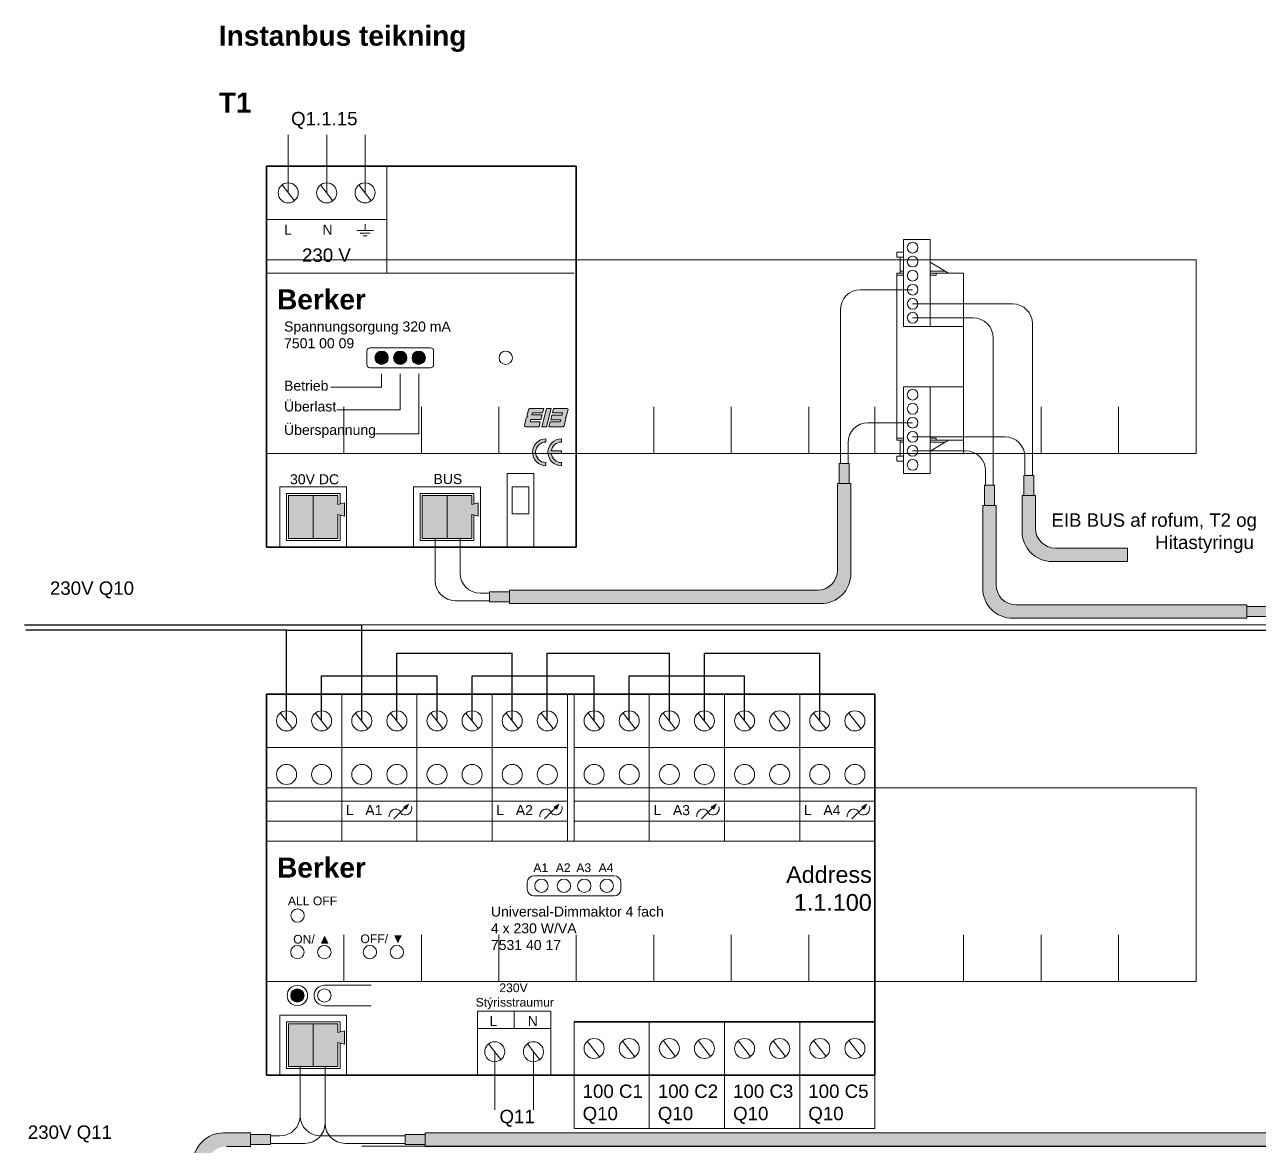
# Model space of a CAD drawing. Header units: millimetres. Extents: x 122681 to 489967, y 7796 to 82317.
# Drawn here: x 245151 to 246246, y 46753 to 47748 of the extents above; entities that cross this region are included whole.
import ezdxf

# ---------------------------------------------------------------- set-up
doc = ezdxf.new("R2010")
doc.units = ezdxf.units.MM
doc.linetypes.add('DASHED', pattern=[19.05, 12.7, -6.35])
for name, color, linetype, lineweight in [('R-635 Töfluteikning', 7, 'Continuous', 15), ('R-635 Töfluteikning dinskinna', 32, 'Continuous', 15), ('R-635 Töfluteikning þunt', 251, 'Continuous', 20), ('R-635 Töfluteikning þykkt', 7, 'Continuous', 35), ('Skygging (Hatch)', 254, 'DASHED', 20), ('Texti', 3, 'Continuous', 20)]:
    doc.layers.add(name, color=color, linetype=linetype, lineweight=lineweight)
doc.layers.add('TAKN', color=7, linetype='Continuous')
doc.styles.get("Standard").update_dxf_attribs({"font": 'arial.ttf'})

# ---------------------------------------------------------------- blocks, each defined once
blk = doc.blocks.new('Dinskinna')
at = {"layer": 'R-635 Töfluteikning dinskinna'}
for p, q in [((122058.8, 80229.08), (121919.8, 80229.08)), ((121919.8, 80200.08), (121919.8, 80229.08)), ((122058.8, 80200.08), (122058.8, 80229.08)), ((121931.38, 80200.08), (121931.38, 80207.08)), ((121942.97, 80200.08), (121942.97, 80207.08)), ((121954.55, 80200.08), (121954.55, 80207.08)), ((121966.13, 80200.08), (121966.13, 80207.08)), ((121977.72, 80200.08), (121977.72, 80207.08)), ((121989.3, 80200.08), (121989.3, 80207.08)), ((122000.88, 80200.08), (122000.88, 80207.08)), ((122010.79, 80200.08), (122010.79, 80207.08)), ((122024.05, 80200.08), (122024.05, 80207.08)), ((122035.63, 80200.08), (122035.63, 80207.08)), ((122047.22, 80200.08), (122047.22, 80207.08)), ((121919.8, 80200.08), (122058.8, 80200.08))]:
    blk.add_line(p, q, dxfattribs=at)
for p in [(122024.05, 80200.08), (122035.63, 80200.08), (122047.22, 80200.08)]:
    blk.add_point(p, dxfattribs=at)

msp = doc.modelspace()

# ---------------------------------------------------------------- hatches: boundary and pattern name
at = {"layer": 'R-635 Töfluteikning'}
h = msp.add_hatch(color=4, dxfattribs=at)
h.dxf.hatch_style = 1
h.paths.add_polyline_path([(245473.4, 47452.7, 1), (245461.5, 47452.7, 1)])
h = msp.add_hatch(color=2, dxfattribs=at)
h.dxf.hatch_style = 1
h.paths.add_polyline_path([(245489.8, 47452.7, 1), (245477.9, 47452.7, 1)])
h = msp.add_hatch(color=1, dxfattribs=at)
h.dxf.hatch_style = 1
h.paths.add_polyline_path([(245506.2, 47452.7, 1), (245494.4, 47452.7, 1)])
h = msp.add_hatch(color=5, dxfattribs=at)
h.dxf.hatch_style = 1
h.paths.add_polyline_path([(245598.8, 47407.8, 0.34333), (245597.6, 47406.9), (245596.3, 47401.8, 0.40171), (245597.1, 47400.3, 0.383599), (245595.7, 47399.3), (245594.1, 47393, 0.488838), (245595.3, 47391.6), (245607, 47391.6), (245608, 47395.8), (245599, 47395.8), (245599.6, 47397.9), (245608.6, 47397.9), (245609.6, 47402), (245600.6, 47402), (245601.1, 47403.9), (245610.1, 47403.9), (245611.1, 47407.8)])
h.paths.add_polyline_path([(245609.4, 47391.6), (245613.5, 47391.6), (245617.6, 47407.8), (245613.5, 47407.8)])
h.paths.add_polyline_path([(245619.8, 47407.8), (245618.8, 47403.8), (245627.8, 47403.8), (245627.3, 47401.9), (245618.4, 47401.9), (245617.3, 47397.8), (245626.3, 47397.8), (245625.8, 47395.8), (245616.7, 47395.8), (245615.7, 47391.6), (245628, 47391.6, 0.34333), (245629.1, 47392.4), (245630.7, 47398.7, 0.350949), (245630.1, 47400), (245630.2, 47400.1, 0.34333), (245631.3, 47401), (245632.6, 47406.3, 0.488838), (245631.5, 47407.8)])
h = msp.add_hatch(color=256, dxfattribs=at)
h.dxf.hatch_style = 1
h.paths.add_polyline_path([(245613, 47380.8, 1), (245613, 47357.1), (245613, 47359.9, -1), (245613, 47378)])
h.paths.add_polyline_path([(245626.8, 47380.8, 1), (245626.8, 47357.1), (245626.8, 47359.9, -0.374508), (245617.8, 47367.7), (245626.8, 47367.7), (245626.8, 47370.2), (245617.8, 47370.2, -0.374508), (245626.8, 47378)])
h = msp.add_hatch(color=3, dxfattribs=at)
h.dxf.hatch_style = 1
h.paths.add_polyline_path([(245883.5, 47261.3), (245883.5, 47341.1), (245877.6, 47341.1), (245871.6, 47341.1), (245871.6, 47264.3, -0.414214), (245853.8, 47246.5), (245580.9, 47246.5), (245580.9, 47240.6), (245580.9, 47234.6), (245856.8, 47234.6, 0.414214)])
h.paths.add_polyline_path([(246012.2, 47251.3), (246012.2, 47321.8), (246006.3, 47321.8), (246000.3, 47321.8), (246000.3, 47248.3, 0.414214), (246027, 47221.6), (246234.6, 47221.6), (246234.6, 47227.6), (246234.6, 47233.5), (246030, 47233.5, -0.414214)])
h = msp.add_hatch(color=102, dxfattribs=at)
h.dxf.hatch_style = 1
h.paths.add_polyline_path([(245406.8, 47330.4), (245384.9, 47330.4), (245384.9, 47292.4), (245406.8, 47292.4)])
h = msp.add_hatch(color=5, dxfattribs=at)
h.dxf.hatch_style = 1
h.paths.add_polyline_path([(245428.7, 47322.7), (245428.7, 47330.4), (245406.8, 47330.4), (245406.8, 47292.4), (245428.7, 47292.4), (245428.7, 47313.7), (245434.5, 47312.3), (245434.5, 47324.1)])
h = msp.add_hatch(color=3, dxfattribs=at)
h.dxf.hatch_style = 1
h.paths.add_polyline_path([(245503.4, 47292.4), (245525.4, 47292.4), (245525.4, 47330.4), (245503.4, 47330.4)])
h.paths.add_polyline_path([(246290.3, 47330.4), (246268.3, 47330.4), (246268.3, 47292.4), (246290.3, 47292.4)])
h = msp.add_hatch(color=1, dxfattribs=at)
h.dxf.hatch_style = 1
h.paths.add_polyline_path([(245547.3, 47313.7), (245553.1, 47312.3), (245553.1, 47324.1), (245547.3, 47322.7), (245547.3, 47330.4), (245525.4, 47330.4), (245525.4, 47292.4), (245547.3, 47292.4)])
h.paths.add_polyline_path([(246312.2, 47313.7), (246317.9, 47312.3), (246317.9, 47324.1), (246312.2, 47322.7), (246312.2, 47330.4), (246290.3, 47330.4), (246290.3, 47292.4), (246312.2, 47292.4)])
h = msp.add_hatch(color=3, dxfattribs=at)
h.dxf.hatch_style = 1
h.paths.add_polyline_path([(246128.7, 47272), (246128.7, 47283.9), (246064.8, 47283.9, -0.414214), (246047, 47301.7), (246047, 47330.4), (246041.1, 47330.4), (246035.2, 47330.4), (246035.2, 47298.7, 0.414214), (246061.9, 47272)])
h = msp.add_hatch(color=256, dxfattribs=at)
h.dxf.hatch_style = 1
h.paths.add_polyline_path([(245491.2, 47056.6), (245487, 47054.5), (245489.2, 47052.3)])
h = msp.add_hatch(color=256, dxfattribs=at)
h.dxf.hatch_style = 1
h.paths.add_polyline_path([(245624.6, 47056.6), (245620.4, 47054.5), (245622.6, 47052.3)])
h = msp.add_hatch(color=256, dxfattribs=at)
h.dxf.hatch_style = 1
h.paths.add_polyline_path([(245763.9, 47056.6), (245759.7, 47054.5), (245761.9, 47052.3)])
h = msp.add_hatch(color=256, dxfattribs=at)
h.dxf.hatch_style = 1
h.paths.add_polyline_path([(245897.3, 47056.6), (245893.1, 47054.5), (245895.3, 47052.3)])
h = msp.add_hatch(color=3, dxfattribs=at)
h.dxf.hatch_style = 1
h.paths.add_polyline_path([(245384.9, 46824), (245406.8, 46824), (245406.8, 46862), (245384.9, 46862)])
h.paths.add_polyline_path([(246553, 46824), (246574.9, 46824), (246574.9, 46862), (246553, 46862)])
h = msp.add_hatch(color=1, dxfattribs=at)
h.dxf.hatch_style = 1
h.paths.add_polyline_path([(245428.7, 46845.3), (245434.5, 46843.9), (245434.5, 46855.7), (245428.7, 46854.3), (245428.7, 46862), (245406.8, 46862), (245406.8, 46824), (245428.7, 46824)])
h.paths.add_polyline_path([(246596.8, 46845.3), (246602.6, 46843.9), (246602.6, 46855.7), (246596.8, 46854.3), (246596.8, 46862), (246574.9, 46862), (246574.9, 46824), (246596.8, 46824)])
h = msp.add_hatch(color=3, dxfattribs=at)
h.dxf.hatch_style = 1
h.paths.add_polyline_path([(245330, 46753.2), (245351.2, 46753.2), (245351.2, 46759.1), (245351.2, 46765.1), (245327.1, 46765.1, 0.414214), (245300.4, 46738.4), (245300.4, 46317.4, 0.414214), (245327.1, 46290.7), (245351.2, 46290.7), (245351.2, 46296.7), (245351.2, 46302.6), (245330, 46302.6, -0.414214), (245312.2, 46320.4), (245312.2, 46735.4, -0.414214)])
h = msp.add_hatch(color=3, dxfattribs=at)
h.dxf.hatch_style = 1
h.paths.add_polyline_path([(245506.1, 46765.1), (245506.1, 46759.1), (245506.1, 46753.2), (246519.3, 46753.2), (246519.3, 46759.1), (246519.3, 46765.1)])
at = {"layer": 'Skygging (Hatch)'}
h = msp.add_hatch(color=256, dxfattribs=at)
h.dxf.hatch_style = 1
h.paths.add_polyline_path([(245369, 46763.6), (245351.2, 46763.6), (245351.2, 46759.1), (245351.2, 46754.7), (245369, 46754.7)])
h.paths.add_polyline_path([(245506.1, 46763.6), (245488.3, 46763.6), (245488.3, 46754.7), (245506.1, 46754.7), (245506.1, 46759.1)])
h.paths.add_polyline_path([(246537.1, 46763.6), (246519.3, 46763.6), (246519.3, 46759.1), (246519.3, 46754.7), (246537.1, 46754.7)])
h.paths.add_polyline_path([(246674.2, 46763.6), (246656.4, 46763.6), (246656.4, 46754.7), (246674.2, 46754.7), (246674.2, 46759.1)])
h.paths.add_polyline_path([(246389.5, 47227.6), (246389.5, 47232), (246371.8, 47232), (246371.8, 47223.1), (246389.5, 47223.1)])
h.paths.add_polyline_path([(246252.4, 47232), (246234.6, 47232), (246234.6, 47227.6), (246234.6, 47223.1), (246252.4, 47223.1)])
h.paths.add_polyline_path([(246045.6, 47348.2), (246036.7, 47348.2), (246036.7, 47330.4), (246041.1, 47330.4), (246045.6, 47330.4)])
h.paths.add_polyline_path([(246010.7, 47339.6), (246001.8, 47339.6), (246001.8, 47321.8), (246006.3, 47321.8), (246010.7, 47321.8)])
h.paths.add_polyline_path([(245882, 47358.9), (245873.1, 47358.9), (245873.1, 47341.1), (245877.6, 47341.1), (245882, 47341.1)])
h.paths.add_polyline_path([(245580.9, 47245), (245563.1, 47245), (245563.1, 47236.1), (245580.9, 47236.1), (245580.9, 47240.6)])
h = msp.add_hatch(color=1, dxfattribs=at)
h.dxf.hatch_style = 1
h.paths.add_polyline_path([(245398.6, 46887, 1), (245386.8, 46887, 1)])
h = msp.add_hatch(color=1, dxfattribs=at)
h.dxf.hatch_style = 1
h.paths.add_polyline_path([(245386.8, 46887, 1), (245398.6, 46887, 1)])
h = msp.add_hatch(color=1, dxfattribs=at)
h.dxf.hatch_style = 1
h.paths.add_polyline_path([(245386.8, 46887, 1), (245398.6, 46887, 1)])
h = msp.add_hatch(color=1, dxfattribs=at)
h.dxf.hatch_style = 1
h.paths.add_polyline_path([(245386.8, 46887, 1), (245398.6, 46887, 1)])
h = msp.add_hatch(color=1, dxfattribs=at)
h.dxf.hatch_style = 1
h.paths.add_polyline_path([(245386.8, 46887, 1), (245398.6, 46887, 1)])
h = msp.add_hatch(color=1, dxfattribs=at)
h.dxf.hatch_style = 1
h.paths.add_polyline_path([(245386.8, 46887, 1), (245398.6, 46887, 1)])
h = msp.add_hatch(color=1, dxfattribs=at)
h.dxf.hatch_style = 1
h.paths.add_polyline_path([(245386.8, 46887, 1), (245398.6, 46887, 1)])
h = msp.add_hatch(color=1, dxfattribs=at)
h.dxf.hatch_style = 1
h.paths.add_polyline_path([(245386.8, 46887, 1), (245398.6, 46887, 1)])
h = msp.add_hatch(color=1, dxfattribs=at)
h.dxf.hatch_style = 1
h.paths.add_polyline_path([(245386.8, 46887, 1), (245398.6, 46887, 1)])
h = msp.add_hatch(color=1, dxfattribs=at)
h.dxf.hatch_style = 1
h.paths.add_polyline_path([(245386.8, 46887, 1), (245398.6, 46887, 1)])

# ---------------------------------------------------------------- linework, layer by layer
at = {"layer": 'R-635 Töfluteikning', "color": 36}
for p, q in [((245384.6, 47650.5), (245384.6, 47599)), ((245567.7, 46837.1), (245567.7, 46785.6))]:
    msp.add_line(p, q, dxfattribs=at)
at = {"layer": 'R-635 Töfluteikning', "color": 5}
for p, q in [((245418.9, 47650.5), (245418.9, 47599)), ((245595.7, 47399.4), (245594.1, 47393)), ((245597.6, 47406.9), (245596.3, 47401.8)), ((245597.1, 47400.4), (245597.1, 47400.4)), ((245598.8, 47407.8), (245611.1, 47407.8)), ((245599.6, 47397.9), (245599, 47395.8)), ((245608.6, 47397.9), (245599.6, 47397.9)), ((245601.1, 47403.9), (245600.6, 47402)), ((245600.6, 47402), (245609.6, 47402)), ((245610.1, 47403.9), (245601.1, 47403.9)), ((245609.6, 47402), (245608.6, 47397.9)), ((245613.5, 47407.8), (245609.4, 47391.6)), ((245611.1, 47407.8), (245610.1, 47403.9)), ((245617.6, 47407.8), (245613.5, 47391.6)), ((245613.5, 47407.8), (245617.6, 47407.8)), ((245618.4, 47401.9), (245617.3, 47397.8)), ((245626.3, 47397.8), (245617.3, 47397.8)), ((245618.4, 47401.9), (245627.3, 47401.9)), ((245619.8, 47407.8), (245618.8, 47403.8)), ((245627.8, 47403.8), (245618.8, 47403.8)), ((245619.8, 47407.8), (245631.5, 47407.8)), ((245626.3, 47397.8), (245625.8, 47395.8)), ((245627.8, 47403.8), (245627.3, 47401.9)), ((245629.1, 47392.4), (245630.7, 47398.7)), ((245630.2, 47400.1), (245630.1, 47400)), ((245632.6, 47406.3), (245631.3, 47401)), ((245607, 47391.6), (245595.3, 47391.6)), ((245608, 47395.8), (245599, 47395.8)), ((245608, 47395.8), (245607, 47391.6)), ((245613.5, 47391.6), (245609.4, 47391.6)), ((245616.7, 47395.8), (245615.7, 47391.6)), ((245615.7, 47391.6), (245628, 47391.6)), ((245625.8, 47395.8), (245616.7, 47395.8)), ((245602, 46837.1), (245602, 46785.6))]:
    msp.add_line(p, q, dxfattribs=at)
at = {"layer": 'R-635 Töfluteikning', "color": 3}
for p, q in [((245452.7, 47650.5), (245452.7, 47599)), ((245930.1, 47557.5), (245930.1, 47480.4)), ((245930.1, 47557.5), (245953.8, 47557.5)), ((245953.8, 47480.4), (245953.8, 47557.5)), ((245938.2, 47513.1), (245892, 47513.1)), ((245938.2, 47500.6), (246026.7, 47500.6)), ((245874.2, 47358.9), (245874.2, 47495.3)), ((245938.2, 47488.2), (245991.8, 47488.2)), ((245953.8, 47480.4), (245930.1, 47480.4)), ((246044.5, 47348.2), (246044.5, 47482.8)), ((246009.6, 47339.6), (246009.6, 47470.4)), ((245877.6, 47341.1), (245871.6, 47341.1)), ((245871.6, 47341.1), (245871.6, 47264.3)), ((245877.6, 47341.1), (245883.5, 47341.1)), ((245883.5, 47341.1), (245883.5, 47261.3)), ((246006.3, 47321.8), (246000.3, 47321.8)), ((246000.3, 47321.8), (246000.3, 47248.3)), ((246006.3, 47321.8), (246012.2, 47321.8)), ((246012.2, 47321.8), (246012.2, 47251.3)), ((246041.1, 47330.4), (246035.2, 47330.4)), ((246035.2, 47330.4), (246035.2, 47298.7)), ((246041.1, 47330.4), (246047, 47330.4)), ((246047, 47330.4), (246047, 47301.7)), ((245514.9, 47292.4), (245514.9, 47255)), ((246064.8, 47283.9), (246128.7, 47283.9)), ((246128.7, 47283.9), (246128.7, 47272)), ((246061.9, 47272), (246128.7, 47272)), ((245580.9, 47240.6), (245580.9, 47246.5)), ((245580.9, 47246.5), (245853.8, 47246.5)), ((245563.1, 47237.2), (245532.7, 47237.2)), ((245580.9, 47240.6), (245580.9, 47234.6)), ((245580.9, 47234.6), (245856.8, 47234.6)), ((246234.6, 47233.5), (246030, 47233.5)), ((246234.6, 47227.6), (246234.6, 47233.5)), ((246234.6, 47227.6), (246234.6, 47221.6)), ((246234.6, 47221.6), (246027, 47221.6)), ((245395.2, 46824), (245395.2, 46780.3)), ((245351.2, 46765.1), (245327.1, 46765.1)), ((245351.2, 46759.1), (245351.2, 46765.1)), ((245369, 46762.5), (245377.4, 46762.5)), ((245488.3, 46762.5), (245413, 46762.5)), ((245506.1, 46759.1), (245506.1, 46765.1)), ((246519.3, 46765.1), (245506.1, 46765.1)), ((245351.2, 46753.2), (245330, 46753.2)), ((245351.2, 46759.1), (245351.2, 46753.2)), ((245506.1, 46759.1), (245506.1, 46753.2)), ((245506.1, 46753.2), (246519.3, 46753.2))]:
    msp.add_line(p, q, dxfattribs=at)
at = {"layer": 'R-635 Töfluteikning'}
for p, q in [((245472, 47575.3), (245472, 47622.7)), ((245365.3, 47575.3), (245472, 47575.3)), ((245472, 47527.8), (245472, 47575.3)), ((245452.8, 47565.7), (245445.4, 47565.7)), ((245452.8, 47563.3), (245448.4, 47563.3)), ((245452.8, 47571.2), (245452.8, 47565.7)), ((245452.8, 47565.7), (245460.3, 47565.7)), ((245452.8, 47563.3), (245457.3, 47563.3)), ((245452.8, 47560.8), (245451.1, 47560.8)), ((245452.8, 47560.8), (245454.5, 47560.8)), ((245930.1, 47546.5), (245924.1, 47546.5)), ((245924.1, 47546.5), (245924.1, 47541.9)), ((245924.1, 47541.9), (245930.1, 47541.9)), ((245927.1, 47541.9), (245927.1, 47527.8)), ((245927.1, 47529.6), (245930.1, 47529.6)), ((245969.9, 47527.8), (245953.8, 47537.5)), ((245953.8, 47529.6), (245966.9, 47529.6)), ((245638, 47527.8), (245365.3, 47527.8)), ((245924.1, 47527.8), (245924.1, 47379.6)), ((245924.1, 47527.8), (245930.1, 47527.8)), ((245924.1, 47526.1), (245930.1, 47526.1)), ((245983.4, 47527.8), (245953.8, 47527.8)), ((245953.8, 47526.1), (245959, 47526.1)), ((245959, 47526.1), (245959, 47527.8)), ((245983.4, 47527.8), (245983.4, 47379.6)), ((245454.2, 47446.8), (245454.2, 47458.6)), ((245457.2, 47461.6), (245510.6, 47461.6)), ((245513.5, 47458.6), (245513.5, 47446.8)), ((245510.6, 47443.8), (245457.2, 47443.8)), ((245467.4, 47438.4), (245467.4, 47426.6)), ((245483.9, 47438.4), (245483.9, 47406.4)), ((245500.3, 47438.4), (245500.3, 47385.3)), ((245422.5, 47426.6), (245467.4, 47426.6)), ((245427.7, 47406.4), (245483.9, 47406.4)), ((245461.9, 47385.3), (245500.3, 47385.3)), ((245613, 47378), (245613, 47380.8)), ((245626.8, 47378), (245626.8, 47380.8)), ((245924.1, 47381.4), (245930.1, 47381.4)), ((245924.1, 47379.6), (245930.1, 47379.6)), ((245927.1, 47365.5), (245927.1, 47379.6)), ((245927.1, 47377.8), (245930.1, 47377.8)), ((245953.8, 47381.4), (245959, 47381.4)), ((245953.8, 47379.6), (245983.4, 47379.6)), ((245969.9, 47379.6), (245953.8, 47370)), ((245953.8, 47377.8), (245966.9, 47377.8)), ((245959, 47381.4), (245959, 47379.6)), ((245617.8, 47370.2), (245626.8, 47370.2)), ((245617.8, 47367.7), (245626.8, 47367.7)), ((245626.8, 47367.7), (245626.8, 47370.2)), ((245924.1, 47360.9), (245924.1, 47365.5)), ((245924.1, 47365.5), (245930.1, 47365.5)), ((245613, 47357.1), (245613, 47359.9)), ((245626.8, 47357.1), (245626.8, 47359.9)), ((245882, 47358.9), (245873.1, 47358.9)), ((245873.1, 47358.9), (245873.1, 47341.1)), ((245882, 47358.9), (245882, 47341.1)), ((245930.1, 47360.9), (245924.1, 47360.9)), ((245578.7, 47284.7), (245578.7, 47350)), ((245578.7, 47350), (245602.5, 47350)), ((245602.5, 47284.7), (245602.5, 47350)), ((246036.7, 47348.2), (246045.6, 47348.2)), ((246036.7, 47348.2), (246036.7, 47330.4)), ((246045.6, 47348.2), (246045.6, 47330.4)), ((245377.1, 47284.7), (245377.1, 47338.1)), ((245377.1, 47338.1), (245436.4, 47338.1)), ((245436.4, 47338.1), (245436.4, 47284.7)), ((245495.7, 47284.7), (245495.7, 47338.1)), ((245495.7, 47338.1), (245555, 47338.1)), ((245555, 47338.1), (245555, 47284.7)), ((246001.8, 47339.6), (246010.7, 47339.6)), ((246001.8, 47339.6), (246001.8, 47321.8)), ((246010.7, 47339.6), (246010.7, 47321.8)), ((245384.9, 47292.4), (245384.9, 47330.4)), ((245384.9, 47330.4), (245428.7, 47330.4)), ((245406.8, 47330.4), (245406.8, 47292.4)), ((245428.7, 47330.4), (245428.7, 47322.7)), ((245428.7, 47322.7), (245434.5, 47324.1)), ((245434.5, 47324.1), (245434.5, 47312.3)), ((245503.4, 47292.4), (245503.4, 47330.4)), ((245503.4, 47330.4), (245547.3, 47330.4)), ((245525.4, 47330.4), (245525.4, 47292.4)), ((245547.3, 47330.4), (245547.3, 47322.7)), ((245547.3, 47322.7), (245553.1, 47324.1)), ((245553.1, 47324.1), (245553.1, 47312.3)), ((245428.7, 47313.7), (245428.7, 47292.4)), ((245428.7, 47313.7), (245434.5, 47312.3)), ((245547.3, 47313.7), (245547.3, 47292.4)), ((245547.3, 47313.7), (245553.1, 47312.3)), ((245384.9, 47292.4), (245428.7, 47292.4)), ((245503.4, 47292.4), (245547.3, 47292.4)), ((245563.1, 47245), (245563.1, 47236.1)), ((245563.1, 47245), (245580.9, 47245)), ((245563.1, 47236.1), (245580.9, 47236.1)), ((246252.4, 47232), (246234.6, 47232)), ((246252.4, 47223.1), (246234.6, 47223.1)), ((245432, 47023.8), (245432, 47154.3)), ((245498.7, 47154.3), (245498.7, 47023.8)), ((245565.4, 47023.8), (245565.4, 47154.3)), ((245632.1, 47023.8), (245632.1, 47154.3)), ((245638, 47023.8), (245638, 47154.3)), ((245704.7, 47023.8), (245704.7, 47154.3)), ((245771.4, 47154.3), (245771.4, 47023.8)), ((245838.1, 47023.8), (245838.1, 47154.3)), ((245365.3, 47106.9), (245632.1, 47106.9)), ((245638, 47106.9), (245904.8, 47106.9)), ((245365.3, 47059.4), (245632.1, 47059.4)), ((245638, 47059.4), (245904.8, 47059.4)), ((245478.3, 47043.6), (245488.1, 47053.4)), ((245491.2, 47056.6), (245487, 47054.5)), ((245487, 47054.5), (245489.2, 47052.3)), ((245491.2, 47056.6), (245489.2, 47052.3)), ((245611.7, 47043.6), (245621.5, 47053.4)), ((245624.6, 47056.6), (245620.4, 47054.5)), ((245620.4, 47054.5), (245622.6, 47052.3)), ((245624.6, 47056.6), (245622.6, 47052.3)), ((245751, 47043.6), (245760.8, 47053.4)), ((245763.9, 47056.6), (245759.7, 47054.5)), ((245759.7, 47054.5), (245761.9, 47052.3)), ((245763.9, 47056.6), (245761.9, 47052.3)), ((245884.4, 47043.6), (245894.2, 47053.4)), ((245897.3, 47056.6), (245893.1, 47054.5)), ((245893.1, 47054.5), (245895.3, 47052.3)), ((245897.3, 47056.6), (245895.3, 47052.3)), ((245365.3, 47041.6), (245632.1, 47041.6)), ((245904.8, 47041.6), (245638, 47041.6)), ((245365.3, 47023.8), (245904.8, 47023.8)), ((245638, 46993.2), (245602.5, 46993.2)), ((245638, 46993.2), (245673.6, 46993.2)), ((245596.5, 46987.3), (245596.5, 46981.3)), ((245679.5, 46987.3), (245679.5, 46981.3)), ((245673.6, 46975.4), (245602.5, 46975.4)), ((245416.6, 46896.1), (245458.2, 46896.1)), ((245416.6, 46877.9), (245458.2, 46877.9)), ((245552.3, 46857.8), (245552.3, 46873.2)), ((245552.3, 46873.2), (245617.5, 46873.2)), ((245584.9, 46873.2), (245584.9, 46857.8)), ((245617.5, 46873.2), (245617.5, 46857.8)), ((245377.1, 46816.3), (245377.1, 46869.7)), ((245377.1, 46869.7), (245436.4, 46869.7)), ((245384.9, 46824), (245384.9, 46862)), ((245384.9, 46862), (245428.7, 46862)), ((245406.8, 46862), (245406.8, 46824)), ((245428.7, 46862), (245428.7, 46854.3)), ((245436.4, 46869.7), (245436.4, 46816.3)), ((245638, 46816.3), (245638, 46863.7)), ((245704.7, 46816.3), (245704.7, 46863.7)), ((245771.4, 46863.7), (245771.4, 46816.3)), ((245838.1, 46816.3), (245838.1, 46863.7)), ((245428.7, 46854.3), (245434.5, 46855.7)), ((245434.5, 46855.7), (245434.5, 46843.9)), ((245552.3, 46816.3), (245552.3, 46857.8)), ((245552.3, 46857.8), (245617.5, 46857.8)), ((245617.5, 46857.8), (245617.5, 46816.3)), ((245428.7, 46845.3), (245428.7, 46824)), ((245428.7, 46845.3), (245434.5, 46843.9)), ((245384.9, 46824), (245428.7, 46824)), ((245638, 46768.9), (245638, 46816.3)), ((245638, 46816.3), (245704.7, 46816.3)), ((245638, 46816.3), (245904.8, 46816.3)), ((245704.7, 46816.3), (245704.7, 46768.9)), ((245704.7, 46768.9), (245704.7, 46816.3)), ((245704.7, 46816.3), (245771.4, 46816.3)), ((245771.4, 46816.3), (245771.4, 46768.9)), ((245771.4, 46768.9), (245771.4, 46816.3)), ((245771.4, 46816.3), (245838.1, 46816.3)), ((245838.1, 46816.3), (245838.1, 46768.9)), ((245838.1, 46768.9), (245838.1, 46816.3)), ((245838.1, 46816.3), (245904.8, 46816.3)), ((245904.8, 46816.3), (245904.8, 46768.9)), ((245369, 46763.6), (245351.2, 46763.6)), ((245369, 46763.6), (245369, 46754.7)), ((245488.3, 46763.6), (245488.3, 46754.7)), ((245488.3, 46763.6), (245506.1, 46763.6)), ((245704.7, 46768.9), (245638, 46768.9)), ((245771.4, 46768.9), (245704.7, 46768.9)), ((245838.1, 46768.9), (245771.4, 46768.9)), ((245904.8, 46768.9), (245838.1, 46768.9)), ((245369, 46754.7), (245351.2, 46754.7)), ((245488.3, 46754.7), (245506.1, 46754.7))]:
    msp.add_line(p, q, dxfattribs=at)
at = {"layer": 'R-635 Töfluteikning', "color": 1}
for p, q in [((245953.8, 47427), (245930.1, 47427)), ((245930.1, 47350), (245930.1, 47427)), ((245953.8, 47427), (245953.8, 47350)), ((245938.2, 47395.1), (245898.7, 47395.1)), ((245880.9, 47358.9), (245880.9, 47377.3)), ((245938.2, 47382.6), (246020, 47382.6)), ((245938.2, 47370.2), (245985.1, 47370.2)), ((246037.7, 47348.2), (246037.7, 47364.8)), ((245953.8, 47350), (245930.1, 47350)), ((246002.9, 47339.6), (246002.9, 47352.4)), ((245536.9, 47292.4), (245536.9, 47261.7)), ((245563.1, 47243.9), (245554.7, 47243.9)), ((245417.2, 46824), (245417.2, 46773.6)), ((245369, 46755.8), (245399.4, 46755.8)), ((245488.3, 46755.8), (245435, 46755.8))]:
    msp.add_line(p, q, dxfattribs=at)
at = {"layer": 'R-635 Töfluteikning'}
for centre, radius in [((245384.6, 47599), 8.89), ((245418.7, 47599), 8.89), ((245452.7, 47599), 8.89), ((245467.4, 47452.7), 5.93), ((245483.9, 47452.7), 5.93), ((245500.3, 47452.7), 5.93), ((245577.4, 47452.7), 5.93), ((245383.1, 47130.6), 8.89), ((245414.2, 47130.6), 8.89), ((245449.8, 47130.6), 8.89), ((245480.9, 47130.6), 8.89), ((245516.5, 47130.6), 8.89), ((245547.6, 47130.6), 8.89), ((245583.2, 47130.6), 8.89), ((245614.3, 47130.6), 8.89), ((245655.8, 47130.6), 8.89), ((245686.9, 47130.6), 8.89), ((245722.5, 47130.6), 8.89), ((245753.6, 47130.6), 8.89), ((245789.2, 47130.6), 8.89), ((245820.3, 47130.6), 8.89), ((245855.9, 47130.6), 8.89), ((245887, 47130.6), 8.89), ((245383.1, 47083.1), 8.89), ((245414.2, 47083.1), 8.89), ((245449.8, 47083.1), 8.89), ((245480.9, 47083.1), 8.89), ((245516.5, 47083.1), 8.89), ((245547.6, 47083.1), 8.89), ((245583.2, 47083.1), 8.89), ((245614.3, 47083.1), 8.89), ((245655.8, 47083.1), 8.89), ((245686.9, 47083.1), 8.89), ((245722.5, 47083.1), 8.89), ((245753.6, 47083.1), 8.89), ((245789.2, 47083.1), 8.89), ((245820.3, 47083.1), 8.89), ((245855.9, 47083.1), 8.89), ((245887, 47083.1), 8.89), ((245609.1, 46984.3), 5.93), ((245629, 46984.3), 5.93), ((245647.1, 46984.3), 5.93), ((245667, 46984.3), 5.93), ((245392.9, 46957.9), 5.93), ((245392.7, 46925.5), 5.93), ((245416.6, 46925.5), 5.93), ((245457, 46925.5), 5.93), ((245480.9, 46925.5), 5.93), ((245392.7, 46887), 9.08), ((245392.7, 46887), 5.93), ((245392.7, 46887), 5.93), ((245416.6, 46887), 5.93), ((245567.7, 46837.1), 8.89), ((245602, 46837.1), 8.89), ((245655.8, 46840), 8.89), ((245686.9, 46840), 8.89), ((245722.5, 46840), 8.89), ((245753.6, 46840), 8.89), ((245789.2, 46840), 8.89), ((245820.3, 46840), 8.89), ((245855.9, 46840), 8.89), ((245887, 46840), 8.89)]:
    msp.add_circle(centre, radius, dxfattribs=at)
at = {"layer": 'R-635 Töfluteikning', "color": 3}
for centre in [(245938.2, 47550.4), (245938.2, 47538), (245938.2, 47525.5), (245938.2, 47513.1), (245938.2, 47500.6), (245938.2, 47488.2)]:
    msp.add_circle(centre, 4.74, dxfattribs=at)
at = {"layer": 'R-635 Töfluteikning', "color": 1}
for centre in [(245938.2, 47420), (245938.2, 47407.5), (245938.2, 47395.1), (245938.2, 47382.6), (245938.2, 47370.2), (245938.2, 47357.7)]:
    msp.add_circle(centre, 4.74, dxfattribs=at)
at = {"layer": 'R-635 Töfluteikning', "color": 3}
for centre, radius, start, end in [((245892, 47495.3), 17.8, 90, 180), ((246026.7, 47482.8), 17.8, 0, 90), ((245991.8, 47470.4), 17.8, 0, 90), ((246064.8, 47301.7), 17.8, 180, 270), ((246061.9, 47298.7), 26.7, 180, 270), ((245853.8, 47264.3), 17.8, 270, 0), ((245856.8, 47261.3), 26.7, 270, 0), ((245532.7, 47255), 17.8, 180, 270), ((246027, 47248.3), 26.7, 180, 270), ((246030, 47251.3), 17.8, 180, 270), ((245377.4, 46780.3), 17.8, 270, 0), ((245413, 46780.3), 17.8, 180, 270), ((245327.1, 46738.4), 26.7, 90, 180)]:
    msp.add_arc(centre, radius, start, end, dxfattribs=at)
at = {"layer": 'R-635 Töfluteikning'}
for centre, radius, start, end in [((245457.2, 47458.6), 2.96, 90, 180), ((245510.6, 47458.6), 2.96, 0, 90), ((245457.2, 47446.8), 2.96, 180, 270), ((245510.6, 47446.8), 2.96, 270, 0), ((245613, 47368.9), 11.9, 90, 270), ((245613, 47368.9), 9.09, 90, 270), ((245626.8, 47368.9), 11.9, 90, 270), ((245626.8, 47368.9), 9.09, 90, 172.1253), ((245626.8, 47368.9), 9.09, 187.8747, 270), ((245480, 47046.4), 5.88, 64.9507, 189.185), ((245488.2, 47053), 5.88, 244.9507, 17.6441), ((245613.4, 47046.4), 5.88, 64.9507, 189.185), ((245621.6, 47053), 5.88, 244.9507, 17.6441), ((245752.7, 47046.4), 5.88, 64.9507, 189.185), ((245760.9, 47053), 5.88, 244.9507, 17.6441), ((245886.1, 47046.4), 5.88, 64.9507, 189.185), ((245894.3, 47053), 5.88, 244.9507, 17.6441), ((245602.5, 46987.3), 5.93, 90, 180), ((245673.6, 46987.3), 5.93, 0, 90), ((245602.5, 46981.3), 5.93, 180, 270), ((245673.6, 46981.3), 5.93, 270, 0), ((245416.6, 46887), 9.08, 90, 270)]:
    msp.add_arc(centre, radius, start, end, dxfattribs=at)
at = {"layer": 'R-635 Töfluteikning', "color": 5}
for centre, radius, start, end in [((245597, 47399), 1.32, 85.8628, 163.7969), ((245597.5, 47401.5), 1.19, 165.7955, 251.1668), ((245598.8, 47406.6), 1.19, 90, 165.7955), ((245629.6, 47398.9), 1.19, 345.7955, 63.1495), ((245630.2, 47401.3), 1.19, 270, 345.7955), ((245631.5, 47406.6), 1.19, 345.7955, 90), ((245595.3, 47392.7), 1.19, 165.7955, 270), ((245628, 47392.7), 1.19, 270, 345.7955)]:
    msp.add_arc(centre, radius, start, end, dxfattribs=at)
at = {"layer": 'R-635 Töfluteikning', "color": 1}
for centre, start, end in [((245898.7, 47377.3), 90, 180), ((246020, 47364.8), 0, 90), ((245985.1, 47352.4), 0, 90), ((245554.7, 47261.7), 180, 270), ((245399.4, 46773.6), 270, 0), ((245435, 46773.6), 180, 270)]:
    msp.add_arc(centre, 17.8, start, end, dxfattribs=at)
at = {"layer": 'R-635 Töfluteikning'}
for points in [[(245482.5, 47051.7), (245483.7, 47050.6), (245484.2, 47049.7), (245484.7, 47048.6), (245485.7, 47047.7)], [(245615.9, 47051.7), (245617.1, 47050.6), (245617.6, 47049.7), (245618.1, 47048.6), (245619.1, 47047.7)], [(245755.2, 47051.7), (245756.4, 47050.6), (245756.9, 47049.7), (245757.4, 47048.6), (245758.4, 47047.7)], [(245888.6, 47051.7), (245889.8, 47050.6), (245890.3, 47049.7), (245890.8, 47048.6), (245891.8, 47047.7)]]:
    msp.add_spline(points, degree=3, dxfattribs=at)
at = {"layer": 'R-635 Töfluteikning dinskinna'}
for p, q in [((245365.3, 47539.7), (245365.3, 47367.7)), ((245640, 47367.7), (245640, 47409.2))]:
    msp.add_line(p, q, dxfattribs=at)
msp.add_point((245640, 47367.7), dxfattribs=at)
msp.add_point((245640, 47367.7), dxfattribs=at)
at = {"layer": 'R-635 Töfluteikning þunt'}
for p, q in [((245379.2, 47606), (245390.1, 47592)), ((245413.2, 47606), (245424.1, 47592)), ((245447.2, 47606), (245458.1, 47592)), ((245953.8, 47480.4), (245983.4, 47480.4)), ((245953.8, 47427), (245983.4, 47427)), ((245383.1, 47290.7), (245383.1, 47332.2)), ((245383.1, 47332.2), (245430.5, 47332.2)), ((245430.5, 47332.2), (245430.5, 47323.1)), ((245501.7, 47290.7), (245501.7, 47332.2)), ((245501.7, 47332.2), (245549.1, 47332.2)), ((245549.1, 47332.2), (245549.1, 47323.1)), ((245583.2, 47338.1), (245598, 47338.1)), ((245583.2, 47338.1), (245583.2, 47314.4)), ((245598, 47314.4), (245598, 47338.1)), ((245430.5, 47313.3), (245430.5, 47290.7)), ((245549.1, 47313.3), (245549.1, 47290.7)), ((245583.2, 47314.4), (245598, 47314.4)), ((245383.1, 47290.7), (245430.5, 47290.7)), ((245501.7, 47290.7), (245549.1, 47290.7)), ((245377.7, 47137.6), (245388.6, 47123.6)), ((245408.8, 47137.6), (245419.8, 47123.6)), ((245444.3, 47137.6), (245455.3, 47123.6)), ((245475.4, 47137.6), (245486.4, 47123.6)), ((245511.1, 47137.6), (245522, 47123.6)), ((245542.2, 47137.6), (245553.2, 47123.6)), ((245577.7, 47137.6), (245588.7, 47123.6)), ((245608.8, 47137.6), (245619.8, 47123.6)), ((245650.4, 47137.6), (245661.3, 47123.6)), ((245681.5, 47137.6), (245692.5, 47123.6)), ((245717, 47137.6), (245728, 47123.6)), ((245748.1, 47137.6), (245759.1, 47123.6)), ((245783.8, 47137.6), (245794.7, 47123.6)), ((245814.9, 47137.6), (245825.9, 47123.6)), ((245850.4, 47137.6), (245861.4, 47123.6)), ((245881.5, 47137.6), (245892.5, 47123.6)), ((245383.1, 46822.2), (245383.1, 46863.7)), ((245383.1, 46863.7), (245430.5, 46863.7)), ((245430.5, 46863.7), (245430.5, 46854.7)), ((245430.5, 46844.8), (245430.5, 46822.2)), ((245562.3, 46844.1), (245573.2, 46830.1)), ((245596.6, 46844.1), (245607.5, 46830.1)), ((245649.7, 46846.6), (245660.7, 46832.5)), ((245680.9, 46846.6), (245691.8, 46832.5)), ((245717, 46847), (245728, 46833)), ((245748.1, 46847), (245759.1, 46833)), ((245783.5, 46846.8), (245794.4, 46832.8)), ((245814.6, 46846.8), (245825.6, 46832.8)), ((245850.4, 46847), (245861.4, 46833)), ((245881.5, 46847), (245892.5, 46833)), ((245383.1, 46822.2), (245430.5, 46822.2))]:
    msp.add_line(p, q, dxfattribs=at)
at = {"layer": 'R-635 Töfluteikning þykkt'}
for p, q in [((245365.3, 47284.7), (245365.3, 47622.7)), ((245365.3, 47622.7), (245640, 47622.7)), ((245640, 47284.7), (245640, 47622.7)), ((245365.3, 47284.7), (245640, 47284.7)), ((245365.3, 47154.3), (245904.8, 47154.3)), ((245365.3, 46816.3), (245365.3, 47154.3)), ((245365.3, 47154.3), (245365.3, 46816.3)), ((245904.8, 47154.3), (245904.8, 46816.3)), ((245638, 46863.7), (245904.8, 46863.7)), ((245904.8, 46863.7), (245904.8, 46816.3)), ((245904.8, 46816.3), (245365.3, 46816.3))]:
    msp.add_line(p, q, dxfattribs=at)
at = {"layer": 'TAKN', "color": 36, "linetype": 'Continuous', "lineweight": 25}
for p, q in [((245449.8, 47215.6), (245150.9, 47215.6)), ((246618, 47215.8), (245449.8, 47215.6)), ((245449.8, 47190.6), (245449.8, 47215.6)), ((245449.8, 47130.6), (245449.8, 47190.6)), ((245480.9, 47130.6), (245480.9, 47190.6)), ((245480.9, 47190.6), (245583.2, 47190.6)), ((245583.2, 47130.6), (245583.2, 47190.6)), ((245614.3, 47130.6), (245614.3, 47190.6)), ((245614.3, 47190.6), (245722.5, 47190.6)), ((245722.5, 47130.6), (245722.5, 47190.6)), ((245753.6, 47130.6), (245753.6, 47190.6)), ((245753.6, 47190.6), (245855.9, 47190.6)), ((245855.9, 47130.6), (245855.9, 47190.6)), ((246618, 46753.3), (245449.8, 46753.1))]:
    msp.add_line(p, q, dxfattribs=at)
at = {"layer": 'TAKN', "color": 5, "linetype": 'Continuous', "lineweight": 25}
for p, q in [((245383.1, 47211.2), (245152.1, 47211.2)), ((245383.1, 47211.2), (246551.3, 47211.2)), ((245383.1, 47195.6), (245383.1, 47211.2)), ((245383.1, 47170.6), (245383.1, 47195.6)), ((245383.1, 47130.6), (245383.1, 47170.6)), ((245414.2, 47130.6), (245414.2, 47170.6)), ((245414.2, 47170.6), (245516.5, 47170.6)), ((245516.5, 47130.6), (245516.5, 47170.6)), ((245547.6, 47130.6), (245547.6, 47170.6)), ((245547.6, 47170.6), (245655.8, 47170.6)), ((245655.8, 47130.8), (245655.8, 47170.8)), ((245686.9, 47130.5), (245686.9, 47170.5)), ((245686.9, 47170.5), (245789.2, 47170.5)), ((245789.2, 47130.5), (245789.2, 47170.5))]:
    msp.add_line(p, q, dxfattribs=at)

# ---------------------------------------------------------------- block references
at = {"layer": 'R-635 Töfluteikning', "xscale": 5.929304446978925, "yscale": 5.929304446978925, "zscale": 5.929304446978925}
for p in [(-477534.3, -428163), (-477534.3, -428631.4)]:
    msp.add_blockref('Dinskinna', p, dxfattribs=at)

# ---------------------------------------------------------------- texts
at = {"layer": 'R-635 Töfluteikning', "char_height": 11.86, "attachment_point": 1}
for s, insert in [('100 C1\\P\\pxt3;Q10', (245645.6, 46808)), ('100 C2\\PQ10', (245712.3, 46808)), ('100 C3\\PQ10', (245779, 46808)), ('100 C5\\PQ10', (245845.7, 46808))]:
    msp.add_mtext_dynamic_manual_height_columns(s, width=3763.777, gutter_width=50, heights=[0], dxfattribs=dict(at, insert=insert))
at = {"layer": 'Texti', "attachment_point": 1}
for s, insert, char_height in [('{\\fArial|b1|i0|c0|p34;Instanbus teikning\\P\\PT1}', (245323.1, 47747.3), 17.788), ('Q1.1.15', (245387.1, 47670.8), 11.86), ('L', (245380.9, 47570.8), 8.89), ('N', (245414.9, 47570.8), 8.89), ('230 V', (245396.8, 47549.7), 11.86), ('{\\fArial|b1|i0|c0|p34;Berker}', (245374.7, 47513.4), 17.788), ('Spannungsorgung 320 mA\\P7501 00 09', (245380.9, 47484.9), 8.894), ('Betrieb', (245380.9, 47432.4), 8.89), ('Überlast', (245380.9, 47414), 8.89), ('Überspannung', (245380.9, 47393.2), 8.894), ('30V DC', (245386.2, 47349.4), 8.89), ('BUS', (245513.4, 47349.6), 8.89), ('EIB BUS af rofum, T2 og \\P                    Hitastyringu', (246061.2, 47314.7), 11.859), ('230V Q10', (245173.3, 47254.3), 11.86), ('L   A1', (245435.7, 47055.9), 8.89), ('L   A2', (245569.1, 47055.9), 8.89), ('L   A3', (245708.4, 47055.9), 8.89), ('L   A4', (245841.8, 47055.9), 8.89), ('{\\fArial|b1|i0|c0|p34;Berker}', (245374.7, 47009.4), 17.788), ('A1', (245601.9, 47004.2), 7.71), ('A2', (245621.8, 47004.2), 7.71), ('A3', (245640, 47004.2), 7.71), ('A4', (245659.8, 47004.2), 7.71), ('ALL OFF', (245384.3, 46974.8), 7.71), ('Universal-Dimmaktor 4 fach\\P4 x 230 W/VA\\P7531 40 17', (245564.3, 46965.9), 8.894), ('ON/ {\\H1.0833x;▲}', (245389, 46941.4), 7.708), ('OFF/ {\\H1.0833x;▼}', (245448.6, 46941.8), 7.708), ('       230V\\PStýrisstraumur', (245550.8, 46897.7), 7.708), ('L', (245563, 46868.7), 8.89), ('N', (245597, 46868.7), 8.89), ('Q11', (245571.9, 46785.6), 11.86), ('230V Q11', (245153.7, 46771.7), 11.86)]:
    msp.add_mtext_dynamic_manual_height_columns(s, width=3763.777, gutter_width=50, heights=[0], dxfattribs=dict(at, insert=insert, char_height=char_height))
at = {"layer": 'Texti', "color": 7, "insert": (245902, 47001.7), "char_height": 14.82, "attachment_point": 3}
msp.add_mtext_dynamic_manual_height_columns('Address\\P1.1.100', width=38.323, gutter_width=50, heights=[0], dxfattribs=at)

doc.saveas('drawing.dxf')
